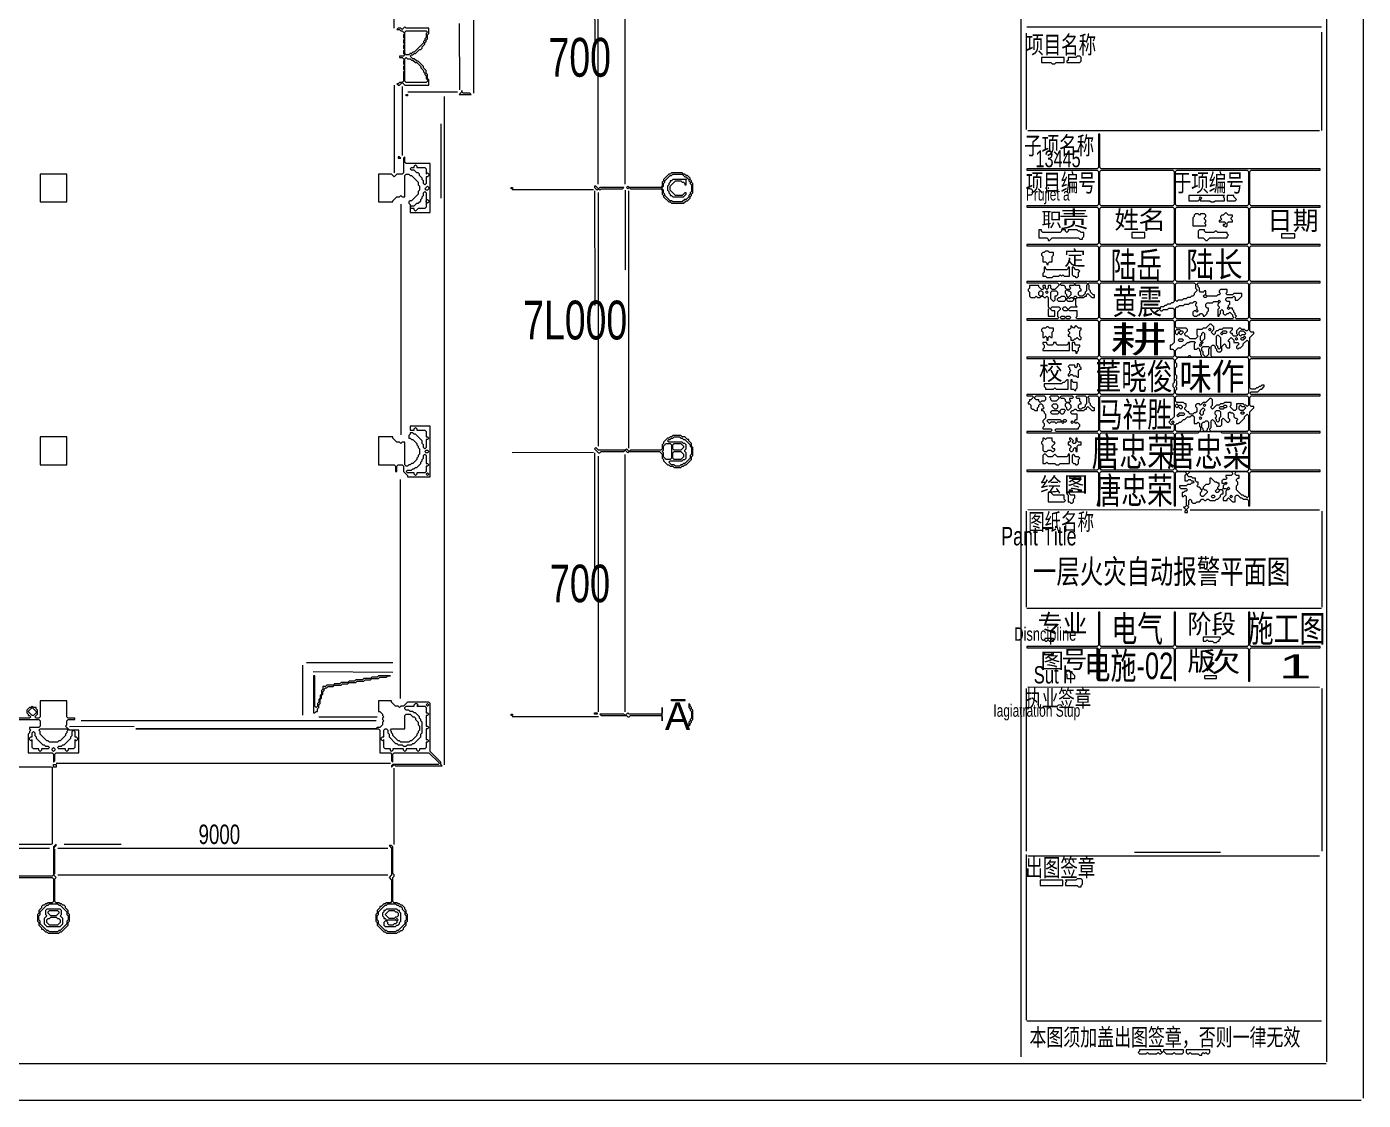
# Model space of a CAD drawing. Extents: x 67 to 3049, y 50 to 1736.
# Drawn here: x 2041 to 3049, y 50 to 859 of the extents above; entities that cross this region are included whole.
import ezdxf

# ---------------------------------------------------------------- set-up
doc = ezdxf.new("R2010")
doc.units = 0
for name, color, linetype, lineweight in [('OCR_TEXT', 6, 'Continuous', 0), ('TEXT_FALLBACK_OUTLINE', 2, 'Continuous', 0), ('TRACE_CURVE', 6, 'Continuous', 0), ('TRACE_STRAIGHT', 5, 'Continuous', 0), ('TRACE_TEXT_SYMBOL', 6, 'Continuous', 0)]:
    doc.layers.add(name, color=color, linetype=linetype, lineweight=lineweight)
doc.styles.add('wqy-unicode', font='wqy-unicode.lff')

msp = doc.modelspace()

# ---------------------------------------------------------------- linework, layer by layer
at = {"layer": 'TEXT_FALLBACK_OUTLINE', "color": 2}
msp.add_lwpolyline([(2828, 634), (2828, 632), (2827, 631), (2826, 631), (2826, 630), (2827, 629), (2827, 628), (2826, 627), (2826, 626), (2827, 626), (2828, 625), (2828, 623), (2830, 623), (2831, 624), (2832, 624), (2833, 625), (2835, 623), (2836, 624), (2836, 625), (2835, 626), (2835, 630), (2836, 631), (2836, 632), (2834, 632), (2832, 634), (2830, 632)], close=True, dxfattribs=at)
at = {"layer": 'TRACE_CURVE', "color": 6}
for points in [[(2849, 778), (2849, 753), (2848, 752), (2795, 752), (2795, 751), (2848, 751), (2849, 750), (2849, 725), (2848, 724), (2795, 724), (2795, 723), (2848, 723), (2849, 722), (2849, 696), (2848, 695), (2795, 695), (2795, 694), (2848, 694), (2849, 693), (2849, 668), (2848, 667), (2795, 667), (2795, 666), (2818, 666), (2819, 665), (2819, 664), (2816, 661), (2814, 661), (2813, 662), (2813, 664), (2811, 664), (2811, 662), (2810, 661), (2809, 662), (2809, 664), (2807, 664), (2807, 663), (2808, 662), (2807, 661), (2806, 661), (2804, 663), (2804, 664), (2797, 664), (2797, 662), (2796, 661), (2796, 660), (2797, 659), (2797, 656), (2798, 655), (2801, 655), (2802, 656), (2803, 655), (2805, 655), (2806, 656), (2807, 656), (2808, 655), (2809, 655), (2810, 656), (2811, 655), (2811, 648), (2812, 647), (2811, 646), (2811, 641), (2816, 641)], [(2963, 574), (2963, 580), (2964, 581), (3016, 581), (3016, 582), (2964, 582), (2963, 583), (2964, 584), (2969, 584), (2971, 586), (2972, 586), (2974, 588), (2974, 589), (2972, 589), (2971, 588), (2970, 588), (2969, 587), (2968, 587), (2967, 586), (2964, 586), (2963, 587), (2963, 608), (2964, 609), (3016, 609), (3016, 610), (2964, 610), (2963, 611), (2963, 625), (2966, 628), (2966, 629), (2964, 629), (2963, 630), (2963, 637), (2964, 638), (3016, 638), (3016, 639), (2964, 639), (2963, 640), (2963, 665), (2964, 666), (3016, 666), (3016, 667), (2964, 667), (2963, 668), (2963, 693), (2964, 694), (3016, 694), (3016, 695), (2964, 695), (2963, 696), (2963, 722), (2964, 723), (3016, 723), (3016, 724), (2964, 724), (2963, 725), (2963, 750), (2964, 751), (3016, 751), (3016, 752), (2851, 752), (2850, 753), (2850, 778), (2849, 778)], [(2816, 641), (2816, 645), (2814, 645), (2813, 646), (2813, 647), (2814, 648), (2819, 648), (2820, 647), (2820, 646), (2818, 644), (2818, 641), (2819, 640), (2818, 639), (2795, 639), (2795, 638), (2848, 638), (2849, 637), (2849, 611), (2848, 610), (2795, 610), (2795, 609), (2848, 609), (2849, 608), (2849, 583), (2848, 582), (2795, 582), (2795, 581), (2799, 581), (2800, 580), (2798, 578), (2797, 578), (2797, 577), (2796, 576), (2796, 575), (2797, 575), (2798, 574), (2798, 572), (2799, 571), (2800, 571), (2801, 570), (2803, 570), (2803, 572), (2804, 573), (2804, 574), (2805, 575), (2806, 575), (2807, 574), (2807, 573), (2808, 572), (2807, 571), (2806, 571), (2806, 570), (2807, 570), (2808, 569), (2808, 568), (2809, 567), (2809, 564), (2807, 562), (2807, 561), (2808, 560), (2808, 558), (2807, 557), (2807, 556), (2813, 556)], [(2920, 651), (2921, 652), (2922, 652), (2923, 651), (2922, 650), (2922, 649), (2923, 648), (2923, 646), (2922, 645), (2921, 645), (2920, 644), (2920, 642), (2921, 641), (2923, 641), (2924, 642), (2925, 642), (2926, 643), (2927, 643), (2928, 642), (2928, 641), (2929, 641), (2931, 643), (2931, 644), (2932, 645), (2932, 647), (2931, 647), (2930, 648), (2930, 650), (2931, 651), (2935, 651), (2936, 652), (2939, 652), (2940, 651), (2939, 650), (2939, 649), (2940, 648), (2940, 647), (2939, 646), (2939, 641), (2940, 641), (2940, 642), (2941, 643), (2941, 645), (2942, 646), (2943, 645), (2943, 643), (2944, 642), (2945, 642), (2946, 643), (2947, 643), (2948, 644), (2950, 642), (2950, 641), (2951, 640), (2950, 639), (2908, 639), (2907, 640), (2907, 647), (2908, 648), (2909, 648), (2910, 649), (2913, 649), (2914, 650), (2917, 650)], [(2917, 650), (2918, 651), (2920, 651)], [(2917, 499), (2917, 502), (2918, 503), (2919, 502), (2919, 501), (2920, 500), (2922, 500), (2923, 501), (2925, 501), (2927, 503), (2928, 503), (2929, 502), (2930, 502), (2931, 503), (2932, 503), (2933, 502), (2937, 502), (2938, 503), (2939, 503), (2941, 505), (2941, 506), (2942, 507), (2943, 507), (2943, 509), (2942, 510), (2943, 511), (2945, 511), (2946, 510), (2945, 509), (2945, 506), (2943, 504), (2943, 502), (2946, 502), (2946, 503), (2947, 504), (2950, 501), (2952, 501), (2952, 505), (2953, 506), (2954, 506), (2956, 504), (2957, 504), (2958, 503), (2961, 503), (2962, 502), (2962, 498), (2963, 498), (2963, 523), (2964, 524), (3016, 524), (3016, 525), (2964, 525), (2963, 526), (2963, 552), (2964, 553), (3016, 553), (3016, 554), (2964, 554), (2963, 555), (2963, 569), (2966, 572), (2966, 573), (2964, 573), (2963, 574)], [(2813, 556), (2814, 555), (2813, 554), (2795, 554), (2795, 553), (2848, 553), (2849, 552), (2849, 526), (2848, 525), (2795, 525), (2795, 524), (2848, 524), (2849, 523), (2849, 498), (2850, 498), (2850, 523), (2851, 524), (2905, 524), (2906, 523), (2906, 498), (2907, 498), (2907, 523), (2908, 524), (2914, 524), (2915, 523), (2915, 522), (2914, 521), (2914, 517), (2916, 517), (2917, 518), (2918, 518), (2919, 517), (2920, 517), (2921, 516), (2920, 515), (2919, 515), (2918, 514), (2916, 514), (2915, 513), (2910, 513), (2910, 512), (2911, 511), (2915, 511), (2916, 510), (2915, 509), (2914, 509), (2913, 508), (2912, 508), (2912, 505), (2913, 505), (2914, 506), (2915, 505), (2915, 498), (2914, 497), (2913, 497), (2915, 495), (2914, 494), (2914, 493), (2916, 493), (2916, 494), (2915, 495), (2917, 497), (2916, 498), (2917, 499)], [(2043, 346), (2041, 344), (2041, 342), (2042, 341), (2042, 340), (2043, 340), (2044, 339), (2043, 338), (1874, 338)], [(2027, 337), (2050, 337), (2051, 336), (2051, 332), (2050, 331), (2043, 331), (2043, 330), (2044, 329), (2043, 328), (2043, 327), (2042, 326), (2042, 312), (2060, 312), (2061, 311), (2061, 305), (2062, 306), (2062, 311), (2063, 312), (2080, 312), (2080, 329), (2073, 329), (2070, 332), (2071, 333), (2071, 336), (2072, 337), (2077, 337), (2077, 338), (2072, 338), (2071, 339), (2071, 351), (2051, 351), (2051, 339), (2050, 338), (2048, 338), (2047, 339), (2049, 341), (2049, 344), (2048, 345), (2048, 346), (2046, 346), (2045, 347), (2044, 346), (2043, 346)]]:
    msp.add_lwpolyline(points, dxfattribs=at)
for points in [[(2850, 750), (2851, 751), (2905, 751), (2906, 750), (2906, 725), (2905, 724), (2851, 724), (2850, 725)], [(2907, 750), (2908, 751), (2961, 751), (2962, 750), (2962, 725), (2961, 724), (2908, 724), (2907, 725)], [(2850, 722), (2851, 723), (2905, 723), (2906, 722), (2906, 696), (2905, 695), (2851, 695), (2850, 696)], [(2907, 722), (2908, 723), (2961, 723), (2962, 722), (2962, 696), (2961, 695), (2908, 695), (2907, 696)], [(2850, 693), (2851, 694), (2905, 694), (2906, 693), (2906, 668), (2905, 667), (2851, 667), (2850, 668)], [(2907, 693), (2908, 694), (2961, 694), (2962, 693), (2962, 668), (2961, 667), (2908, 667), (2907, 668)], [(2820, 665), (2821, 666), (2830, 666), (2831, 665), (2830, 664), (2827, 664), (2827, 663), (2828, 662), (2827, 661), (2825, 661), (2824, 662), (2824, 663), (2823, 664), (2821, 664)], [(2841, 665), (2842, 666), (2848, 666), (2849, 665), (2849, 640), (2848, 639), (2833, 639), (2832, 640), (2833, 641), (2833, 645), (2827, 645), (2826, 646), (2828, 648), (2833, 648), (2832, 649), (2832, 654), (2833, 655), (2838, 655), (2839, 656), (2840, 656), (2840, 657), (2841, 658), (2844, 655), (2846, 655), (2846, 657), (2845, 657), (2843, 659), (2843, 660), (2842, 661), (2842, 664)], [(2831, 665), (2832, 666), (2840, 666), (2841, 665), (2840, 664), (2840, 660), (2839, 659), (2839, 658), (2837, 656), (2835, 656), (2834, 657), (2834, 659), (2835, 660), (2836, 660), (2836, 661), (2835, 662), (2835, 664), (2832, 664)], [(2850, 665), (2851, 666), (2905, 666), (2906, 665), (2906, 652), (2905, 651), (2904, 651), (2903, 650), (2901, 650), (2900, 649), (2899, 649), (2898, 648), (2896, 648), (2895, 647), (2895, 646), (2896, 645), (2897, 645), (2898, 646), (2901, 646), (2902, 647), (2905, 647), (2906, 646), (2906, 640), (2905, 639), (2851, 639), (2850, 640)], [(2907, 665), (2908, 666), (2921, 666), (2922, 665), (2922, 662), (2923, 661), (2923, 660), (2921, 658), (2921, 657), (2920, 656), (2919, 656), (2918, 655), (2916, 655), (2915, 654), (2913, 654), (2912, 653), (2909, 653), (2908, 652), (2907, 653)], [(2923, 665), (2924, 666), (2961, 666), (2962, 665), (2962, 640), (2961, 639), (2953, 639), (2952, 640), (2953, 641), (2952, 642), (2952, 643), (2951, 644), (2951, 645), (2950, 646), (2950, 647), (2948, 647), (2947, 648), (2947, 649), (2948, 650), (2948, 652), (2946, 652), (2945, 653), (2945, 654), (2946, 655), (2950, 655), (2951, 656), (2952, 655), (2952, 653), (2954, 653), (2957, 656), (2957, 658), (2951, 658), (2950, 657), (2946, 657), (2945, 658), (2946, 659), (2946, 661), (2941, 661), (2940, 660), (2940, 659), (2941, 658), (2940, 657), (2939, 657), (2938, 656), (2931, 656), (2930, 657), (2930, 660), (2929, 660), (2928, 659), (2926, 659), (2925, 660), (2925, 662), (2924, 663), (2924, 664)], [(2804, 659), (2805, 660), (2806, 660), (2807, 659), (2807, 657), (2806, 656), (2805, 656), (2804, 657)], [(2809, 659), (2810, 660), (2811, 659), (2810, 658)], [(2813, 659), (2814, 660), (2817, 660), (2818, 659), (2818, 657), (2817, 656), (2816, 656), (2816, 653), (2815, 652), (2813, 654)], [(2820, 655), (2821, 656), (2823, 656), (2824, 655), (2824, 653), (2823, 652), (2819, 652), (2818, 653), (2818, 654), (2819, 655)], [(2824, 660), (2825, 661), (2826, 660), (2827, 660), (2828, 659), (2828, 657), (2826, 655), (2825, 656), (2825, 657), (2824, 658)], [(2830, 655), (2831, 656), (2832, 656), (2833, 655), (2832, 654), (2831, 654)], [(2928, 656), (2929, 657), (2930, 657), (2931, 656), (2930, 655), (2929, 655)], [(2822, 647), (2823, 648), (2824, 648), (2826, 646), (2825, 645), (2823, 645), (2822, 646)], [(2825, 654), (2826, 655), (2827, 654), (2828, 655), (2829, 655), (2830, 654), (2830, 653), (2829, 652), (2826, 652), (2825, 653)], [(2922, 645), (2923, 646), (2924, 645), (2923, 644)], [(2939, 652), (2940, 653), (2941, 652), (2940, 651)], [(2946, 647), (2947, 648), (2948, 647), (2947, 646)], [(2820, 640), (2821, 641), (2823, 641), (2824, 640), (2823, 639), (2821, 639)], [(2824, 640), (2825, 641), (2827, 641), (2828, 640), (2827, 639), (2825, 639)], [(2850, 637), (2851, 638), (2905, 638), (2906, 637), (2906, 621), (2904, 619), (2903, 619), (2903, 616), (2905, 616), (2906, 615), (2906, 611), (2905, 610), (2851, 610), (2850, 611)], [(2907, 637), (2908, 638), (2961, 638), (2962, 637), (2962, 631), (2961, 630), (2960, 630), (2959, 631), (2957, 631), (2956, 632), (2955, 632), (2953, 630), (2953, 628), (2954, 627), (2953, 626), (2951, 626), (2950, 627), (2950, 628), (2949, 628), (2948, 629), (2950, 631), (2950, 632), (2943, 632), (2942, 631), (2940, 631), (2939, 630), (2938, 630), (2937, 629), (2937, 628), (2936, 627), (2934, 629), (2936, 631), (2936, 633), (2934, 635), (2933, 635), (2930, 632), (2928, 632), (2927, 631), (2923, 631), (2923, 627), (2924, 626), (2922, 624), (2918, 624), (2916, 626), (2915, 626), (2914, 627), (2914, 628), (2916, 630), (2916, 631), (2915, 632), (2908, 632), (2907, 633)], [(2907, 630), (2908, 631), (2910, 631), (2911, 630), (2910, 629), (2909, 629), (2909, 628), (2908, 627), (2907, 628)], [(2910, 629), (2911, 630), (2912, 630), (2913, 629), (2911, 627), (2910, 628)], [(2927, 628), (2928, 629), (2929, 628), (2929, 624), (2927, 622), (2926, 623), (2926, 626), (2927, 627)], [(2932, 631), (2933, 632), (2934, 631), (2933, 630)], [(2949, 625), (2951, 623), (2951, 621), (2954, 621), (2955, 620), (2953, 618), (2953, 617), (2954, 616), (2955, 617), (2956, 617), (2958, 619), (2958, 620), (2961, 623), (2962, 622), (2962, 611), (2961, 610), (2935, 610), (2934, 611), (2934, 618), (2935, 619), (2936, 619), (2937, 618), (2937, 617), (2938, 616), (2938, 615), (2939, 614), (2941, 614), (2942, 615), (2942, 618), (2944, 620), (2945, 619), (2945, 618), (2946, 617), (2948, 617), (2948, 621), (2947, 622), (2947, 623)], [(2938, 626), (2939, 627), (2941, 625), (2941, 617), (2940, 616), (2939, 617), (2939, 618), (2938, 619)], [(2941, 628), (2942, 629), (2943, 628), (2942, 627)], [(2942, 629), (2943, 630), (2945, 630), (2946, 629), (2945, 628), (2943, 628)], [(2952, 624), (2953, 625), (2954, 624), (2953, 623)], [(2955, 629), (2956, 630), (2958, 630), (2960, 628), (2959, 627), (2957, 627), (2956, 626), (2955, 627)], [(2956, 624), (2957, 625), (2958, 625), (2959, 624), (2958, 623), (2957, 623)], [(2958, 625), (2959, 626), (2960, 625), (2959, 624)], [(2917, 621), (2918, 622), (2921, 622), (2922, 621), (2921, 620), (2921, 616), (2923, 616), (2924, 617), (2925, 616), (2925, 615), (2926, 614), (2926, 612), (2927, 611), (2926, 610), (2919, 610), (2918, 611), (2917, 611), (2916, 610), (2908, 610), (2907, 611), (2907, 615), (2909, 617), (2911, 617), (2913, 619), (2914, 619), (2916, 621)], [(2909, 623), (2910, 624), (2912, 624), (2913, 623), (2912, 622), (2910, 622)], [(2925, 619), (2926, 620), (2927, 619), (2926, 618)], [(2926, 621), (2927, 622), (2928, 621), (2927, 620)], [(2927, 617), (2928, 618), (2932, 618), (2933, 617), (2932, 616), (2932, 612), (2930, 610), (2928, 612), (2928, 614), (2927, 615)], [(2850, 608), (2851, 609), (2905, 609), (2906, 608), (2906, 591), (2905, 590), (2905, 588), (2906, 587), (2906, 583), (2905, 582), (2851, 582), (2850, 583)], [(2909, 610), (2961, 610), (2962, 609), (2962, 583), (2961, 582), (2908, 582), (2907, 583), (2907, 585), (2908, 586), (2908, 587), (2907, 588), (2908, 589), (2908, 592), (2907, 593), (2908, 594), (2908, 596), (2907, 597), (2907, 602), (2908, 603), (2908, 605), (2907, 606), (2907, 608)], [(2801, 580), (2802, 581), (2808, 581), (2809, 580), (2809, 578), (2808, 577), (2806, 577), (2805, 576), (2804, 577), (2804, 578), (2802, 578), (2801, 579)], [(2812, 580), (2813, 581), (2818, 581), (2819, 580), (2819, 579), (2817, 577), (2814, 577), (2813, 578), (2813, 579)], [(2814, 574), (2815, 575), (2817, 575), (2818, 574), (2818, 572), (2817, 571), (2816, 571), (2814, 573)], [(2841, 580), (2842, 581), (2848, 581), (2849, 580), (2849, 555), (2848, 554), (2817, 554), (2816, 555), (2817, 556), (2834, 556), (2834, 557), (2835, 558), (2835, 559), (2833, 561), (2832, 560), (2831, 561), (2831, 562), (2832, 563), (2833, 563), (2833, 567), (2829, 567), (2828, 568), (2828, 569), (2829, 570), (2830, 570), (2831, 571), (2832, 571), (2833, 570), (2838, 570), (2839, 571), (2840, 571), (2840, 572), (2841, 573), (2844, 570), (2846, 570), (2846, 572), (2845, 572), (2843, 574), (2843, 575), (2842, 576), (2842, 579)], [(2820, 580), (2821, 581), (2829, 581), (2830, 580), (2829, 579), (2827, 579), (2827, 578), (2828, 577), (2827, 576), (2825, 576), (2824, 577), (2824, 578), (2823, 579), (2821, 579)], [(2824, 575), (2825, 576), (2826, 576), (2828, 574), (2828, 572), (2826, 570), (2825, 571), (2825, 572), (2824, 573)], [(2832, 580), (2833, 581), (2839, 581), (2840, 580), (2840, 575), (2839, 574), (2839, 573), (2838, 572), (2837, 572), (2836, 571), (2835, 571), (2834, 572), (2834, 574), (2835, 575), (2836, 575), (2836, 576), (2835, 577), (2835, 579), (2833, 579)], [(2850, 580), (2851, 581), (2905, 581), (2906, 580), (2906, 565), (2904, 563), (2903, 563), (2903, 562), (2902, 561), (2904, 559), (2905, 560), (2906, 559), (2906, 555), (2905, 554), (2851, 554), (2850, 555)], [(2907, 580), (2908, 581), (2961, 581), (2962, 580), (2962, 574), (2961, 573), (2960, 574), (2959, 574), (2958, 575), (2953, 575), (2953, 571), (2952, 570), (2951, 570), (2948, 573), (2949, 574), (2949, 576), (2944, 576), (2943, 575), (2941, 575), (2940, 574), (2938, 574), (2935, 571), (2934, 572), (2934, 573), (2935, 574), (2935, 578), (2934, 579), (2933, 579), (2930, 576), (2928, 576), (2926, 574), (2925, 575), (2923, 575), (2922, 574), (2922, 573), (2923, 572), (2923, 569), (2922, 568), (2921, 568), (2920, 567), (2918, 567), (2917, 568), (2917, 569), (2916, 569), (2914, 571), (2914, 572), (2915, 573), (2915, 575), (2914, 575), (2913, 576), (2908, 576), (2907, 577)], [(2907, 574), (2908, 575), (2909, 574), (2909, 573), (2908, 572), (2907, 573)], [(2928, 574), (2929, 575), (2930, 574), (2929, 573)], [(2813, 569), (2814, 570), (2818, 570), (2819, 569), (2819, 568), (2818, 567), (2814, 567), (2813, 568)], [(2820, 570), (2821, 571), (2823, 571), (2824, 570), (2823, 569), (2823, 568), (2822, 567), (2821, 567), (2820, 568)], [(2918, 565), (2919, 566), (2920, 566), (2921, 565), (2921, 560), (2923, 560), (2924, 561), (2925, 560), (2925, 558), (2926, 557), (2926, 555), (2925, 554), (2908, 554), (2907, 555), (2907, 559), (2908, 560), (2909, 560), (2910, 561), (2911, 561), (2913, 563), (2914, 563), (2916, 565)], [(2908, 566), (2909, 567), (2910, 566), (2909, 565)], [(2909, 573), (2910, 574), (2911, 574), (2912, 573), (2912, 572), (2911, 571)], [(2909, 567), (2910, 568), (2913, 568), (2914, 567), (2913, 566), (2910, 566)], [(2928, 572), (2929, 571), (2929, 570), (2928, 569), (2928, 567), (2927, 566), (2925, 568), (2926, 569), (2926, 570)], [(2925, 564), (2926, 565), (2927, 564), (2926, 563)], [(2947, 568), (2948, 569), (2949, 568), (2950, 568), (2951, 567), (2951, 565), (2952, 564), (2953, 564), (2954, 563), (2953, 562), (2953, 560), (2955, 560), (2959, 564), (2959, 565), (2961, 567), (2962, 566), (2962, 555), (2961, 554), (2934, 554), (2933, 555), (2933, 556), (2934, 557), (2934, 562), (2935, 563), (2937, 561), (2937, 560), (2938, 559), (2938, 558), (2941, 558), (2942, 559), (2942, 563), (2943, 564), (2946, 561), (2947, 561), (2948, 562), (2948, 563), (2947, 564)], [(2937, 569), (2938, 570), (2940, 570), (2941, 569), (2941, 565), (2940, 564), (2940, 562), (2939, 561), (2938, 562), (2938, 563), (2937, 564), (2938, 565), (2938, 566), (2937, 567)], [(2940, 572), (2941, 573), (2943, 573), (2944, 572), (2943, 571), (2941, 571)], [(2943, 573), (2944, 574), (2945, 574), (2946, 573), (2945, 572), (2944, 572)], [(2955, 573), (2956, 574), (2957, 573), (2959, 573), (2960, 572), (2958, 570), (2956, 570), (2955, 571)], [(2956, 568), (2957, 569), (2958, 569), (2959, 568), (2958, 567), (2957, 567)], [(2810, 562), (2811, 563), (2820, 563), (2821, 562), (2820, 561), (2818, 561), (2817, 560), (2816, 561), (2813, 561), (2812, 560)], [(2821, 561), (2822, 562), (2823, 561), (2822, 560)], [(2822, 562), (2823, 563), (2824, 563), (2825, 562), (2824, 561), (2823, 561)], [(2828, 561), (2829, 562), (2830, 561), (2829, 560)], [(2904, 561), (2905, 562), (2906, 561), (2905, 560)], [(2929, 561), (2930, 562), (2931, 562), (2932, 561), (2932, 557), (2931, 556), (2931, 555), (2930, 554), (2929, 554), (2928, 555), (2928, 556), (2927, 557), (2927, 560), (2928, 561)], [(2850, 552), (2851, 553), (2905, 553), (2906, 552), (2906, 526), (2905, 525), (2851, 525), (2850, 526)], [(2924, 553), (2925, 554), (2941, 554), (2942, 553), (2961, 553), (2962, 552), (2962, 525), (2961, 524), (2909, 524), (2907, 526), (2907, 552), (2908, 553)], [(2918, 524), (2949, 524), (2950, 523), (2950, 522), (2949, 521), (2945, 521), (2945, 520), (2946, 519), (2945, 518), (2943, 518), (2942, 517), (2942, 515), (2943, 515), (2944, 514), (2943, 513), (2943, 511), (2942, 510), (2940, 510), (2939, 511), (2939, 512), (2940, 513), (2940, 515), (2939, 515), (2938, 516), (2937, 516), (2934, 519), (2933, 519), (2933, 515), (2932, 514), (2930, 514), (2928, 512), (2928, 511), (2927, 510), (2925, 512), (2924, 512), (2923, 513), (2924, 514), (2924, 516), (2923, 516), (2922, 517), (2922, 519), (2920, 519), (2919, 520), (2917, 520), (2916, 521), (2916, 522)], [(2944, 515), (2945, 516), (2946, 515), (2945, 514)], [(2952, 523), (2953, 524), (2961, 524), (2962, 523), (2962, 505), (2961, 504), (2960, 505), (2959, 505), (2958, 506), (2957, 506), (2953, 510), (2953, 513), (2954, 514), (2954, 516), (2953, 517), (2953, 518), (2954, 519), (2955, 519), (2955, 521), (2953, 521), (2952, 522)], [(2927, 510), (2928, 511), (2929, 510), (2930, 510), (2931, 509), (2931, 508), (2928, 505), (2927, 505), (2926, 506), (2926, 508), (2927, 509)], [(2934, 505), (2935, 506), (2936, 506), (2937, 505), (2936, 504), (2935, 504)], [(2939, 511), (2940, 510), (2940, 509), (2939, 508), (2938, 508), (2937, 509)], [(2946, 511), (2947, 512), (2948, 511), (2947, 510)], [(2948, 505), (2949, 506), (2950, 505), (2949, 504)], [(2045, 346), (2048, 343), (2048, 342), (2046, 340), (2045, 340), (2042, 343)], [(2045, 327), (2046, 328), (2047, 327), (2047, 325), (2048, 324), (2048, 323), (2053, 318), (2054, 318), (2055, 317), (2057, 317), (2058, 316), (2057, 315), (2052, 315), (2052, 314), (2051, 313), (2050, 314), (2050, 315), (2046, 315), (2045, 316), (2045, 322), (2044, 321), (2043, 322), (2043, 323), (2044, 324), (2045, 324)], [(2050, 329), (2051, 330), (2071, 330), (2072, 329), (2071, 328), (2071, 327), (2070, 326), (2070, 325), (2066, 321), (2065, 321), (2064, 320), (2058, 320), (2057, 321), (2056, 321), (2051, 326), (2051, 328)], [(2075, 328), (2076, 329), (2077, 328), (2077, 324), (2078, 324), (2079, 323), (2079, 322), (2078, 321), (2077, 322), (2077, 316), (2076, 315), (2072, 315), (2072, 314), (2071, 313), (2070, 314), (2070, 315), (2065, 315), (2064, 316), (2065, 317), (2067, 317), (2068, 318), (2069, 318), (2074, 323), (2074, 324), (2075, 325)], [(2060, 315), (2061, 316), (2062, 315), (2062, 314), (2061, 313), (2060, 314)]]:
    msp.add_lwpolyline(points, close=True, dxfattribs=at)
at = {"layer": 'TRACE_STRAIGHT', "color": 5}
for p, q in [((3048.6, 1734.1), (3048.6, 51.6)), ((2790.4, 1704.1), (2790.4, 82.9)), ((3021, 1708), (3021, 79)), ((2469, 932.9), (2469.1, 847.9)), ((2471.7, 740.4), (2471.7, 932.9)), ((2492, 740.4), (2492.1, 932.9)), ((2317.9, 857.9), (2317.9, 922.9)), ((2367, 861.6), (2367.1, 811.6)), ((2377.7, 864.1), (2377.7, 809.1)), ((2795, 859), (3017, 859)), ((2794.4, 854.1), (2794.4, 781.6)), ((3017, 855), (3017, 781)), ((2318, 815), (2318, 749)), ((2324, 814), (2324, 762)), ((2328.1, 809.9), (2365.6, 809.9)), ((2355.9, 302.9), (2355.9, 806.6)), ((2353, 786), (2353, 730)), ((2795.6, 780.8), (3015.6, 780.9)), ((2406.9, 736.3), (2468.1, 736.3)), ((2492, 736), (2492, 676)), ((2469, 735.4), (2469.1, 649.1)), ((2471.7, 734.1), (2471.7, 542.9)), ((2494.7, 735.4), (2494.7, 541.6)), ((2323.2, 551.6), (2323.2, 725.4)), ((2406.9, 538.3), (2468.1, 538.4)), ((2469, 537.9), (2469, 451.6)), ((2471.7, 535.4), (2471.7, 342.9)), ((2492, 342.9), (2492, 536.6)), ((2322.4, 517.9), (2322.5, 352.9)), ((2794.4, 494.1), (2794.4, 421.6)), ((2795.6, 495.2), (2911.9, 495.1)), ((2918.1, 495.1), (3015.6, 495.1)), ((3017.3, 494.1), (3017.3, 421.6)), ((2795, 421), (3017, 421)), ((2249.1, 340.4), (2249.1, 377.9)), ((2251.9, 379.9), (2316.9, 379.9)), ((2256.9, 373.3), (2316.9, 372.8)), ((2794.4, 360.4), (2794.4, 237.9)), ((2795.6, 361.6), (3015.6, 361.5)), ((3017.3, 360.4), (3017.3, 237.9)), ((2081.9, 336.3), (2304.4, 336.4)), ((2125.6, 336.2), (2251.9, 336.2)), ((2261, 339), (2305, 339)), ((2406.9, 339.3), (2471.9, 339.2)), ((2073.1, 331.8), (2121.9, 332)), ((2063, 304), (2315, 304)), ((1864.4, 301.3), (2059.4, 301.3)), ((2060, 301), (2060, 243)), ((2317.6, 300.4), (2317.7, 242.9)), ((1964.4, 243.1), (2059.4, 243.2)), ((2069, 243), (2112, 243)), ((1864.4, 240.1), (2058.1, 240.1)), ((2064.4, 240.1), (2313.1, 240.1)), ((2794.4, 235.4), (2794.4, 110.4)), ((2795.6, 234.4), (3015.6, 234.3)), ((2876, 237), (2941, 237)), ((2064.4, 219.9), (2313.1, 219.9)), ((2091, 220), (2135, 220)), ((2795, 110), (3017, 110)), ((93.1, 77.7), (3020.6, 77.7)), ((68.1, 50.1), (3046.9, 50.1))]:
    msp.add_line(p, q, dxfattribs=at)
at = {"layer": 'TRACE_TEXT_SYMBOL', "color": 6}
for points in [[(2326, 859), (2324, 857), (2323, 858), (2321, 858), (2320, 857), (2322, 857), (2323, 856), (2324, 856), (2326, 854), (2325, 853), (2325, 851), (2326, 850), (2325, 849), (2325, 847), (2326, 846), (2325, 845), (2325, 843), (2326, 842), (2325, 841), (2325, 839), (2326, 838), (2325, 837), (2322, 837), (2322, 836), (2324, 836), (2326, 834), (2325, 833), (2325, 831), (2326, 830), (2325, 829), (2325, 827), (2326, 826), (2325, 825), (2325, 818), (2324, 817), (2322, 817), (2321, 816), (2320, 816), (2321, 815), (2322, 815), (2324, 817), (2326, 815), (2344, 815), (2344, 819), (2343, 820), (2343, 823), (2342, 824), (2342, 826), (2340, 828), (2340, 829), (2336, 833), (2335, 833), (2333, 835), (2332, 835), (2330, 837), (2331, 838), (2332, 838), (2333, 839), (2334, 839), (2337, 842), (2338, 842), (2339, 843), (2339, 844), (2341, 846)], [(2341, 846), (2341, 847), (2342, 848), (2342, 849), (2343, 850), (2343, 853), (2344, 854), (2344, 858), (2327, 858), (2326, 859)], [(2527, 747), (2528, 748), (2535, 748), (2537, 746), (2538, 746), (2539, 745), (2538, 744), (2528, 744), (2527, 743), (2526, 743), (2526, 742), (2525, 741), (2525, 740), (2524, 739), (2524, 736), (2525, 735), (2525, 734), (2526, 733), (2526, 732), (2527, 732), (2528, 731), (2536, 731), (2538, 733), (2538, 734), (2537, 734), (2535, 732), (2530, 732), (2526, 736), (2526, 739), (2530, 743), (2534, 743), (2535, 742), (2536, 742), (2537, 741), (2537, 740), (2538, 740), (2538, 744), (2539, 745), (2540, 744), (2540, 743), (2541, 742), (2541, 741), (2542, 740), (2542, 735), (2541, 734), (2541, 733), (2540, 732), (2540, 731), (2538, 729), (2537, 729), (2535, 727), (2528, 727), (2527, 728), (2526, 728), (2522, 732), (2522, 733), (2521, 734), (2521, 736), (2520, 737), (2520, 738), (2521, 739), (2521, 741), (2522, 742), (2522, 743)], [(2522, 743), (2526, 747), (2527, 747)], [(2330, 558), (2330, 555), (2333, 555), (2333, 556), (2334, 557), (2335, 556), (2335, 555), (2341, 555), (2342, 554), (2342, 550), (2343, 550), (2344, 549), (2343, 548), (2342, 548), (2342, 542), (2341, 541), (2340, 542), (2340, 544), (2339, 545), (2339, 547), (2334, 552), (2333, 552), (2332, 553), (2330, 553), (2330, 552), (2329, 551), (2329, 549), (2330, 549), (2331, 548), (2332, 548), (2335, 545), (2335, 544), (2336, 543), (2336, 542), (2337, 541), (2337, 537), (2336, 536), (2336, 535), (2335, 534), (2335, 533), (2332, 530), (2331, 530), (2330, 529), (2329, 529), (2328, 528), (2327, 528), (2326, 529), (2326, 546), (2324, 546), (2323, 545), (2322, 546), (2320, 546), (2317, 549), (2317, 550), (2306, 550), (2306, 529), (2318, 529), (2319, 528), (2319, 524), (2320, 524), (2320, 528), (2321, 529), (2324, 529), (2325, 528)], [(2325, 528), (2325, 524), (2328, 521), (2328, 520), (2345, 520), (2345, 558), (2330, 558)], [(2257, 370), (2257, 342), (2258, 342), (2259, 343), (2260, 343), (2260, 345), (2261, 346), (2261, 348), (2262, 349), (2262, 352), (2263, 353), (2263, 355), (2264, 356), (2264, 358), (2265, 359), (2265, 360), (2266, 361), (2267, 361), (2268, 362), (2272, 362), (2273, 363), (2278, 363), (2279, 364), (2283, 364), (2284, 365), (2289, 365), (2290, 366), (2295, 366), (2296, 367), (2300, 367), (2301, 368), (2306, 368), (2307, 369), (2312, 369), (2313, 370), (2315, 370), (2306, 370), (2305, 369), (2301, 369), (2300, 368), (2295, 368), (2294, 367), (2289, 367), (2288, 366), (2284, 366), (2283, 365), (2278, 365), (2277, 364), (2273, 364), (2272, 363), (2267, 363), (2266, 362), (2264, 362), (2264, 360), (2263, 359), (2263, 356), (2262, 355), (2262, 353), (2261, 352), (2261, 350), (2260, 349), (2260, 347), (2259, 346), (2258, 347)], [(2258, 347), (2258, 370), (2257, 370)], [(2333, 348), (2334, 349), (2335, 349), (2336, 348), (2335, 347), (2341, 347), (2342, 346), (2342, 342), (2343, 342), (2344, 341), (2343, 340), (2342, 340), (2342, 332), (2343, 332), (2344, 331), (2343, 330), (2342, 330), (2342, 322), (2343, 322), (2344, 321), (2343, 320), (2342, 320), (2342, 316), (2341, 315), (2337, 315), (2337, 314), (2336, 313), (2335, 314), (2335, 315), (2327, 315), (2327, 314), (2326, 313), (2325, 314), (2325, 315), (2317, 315), (2317, 314), (2316, 313), (2315, 314), (2315, 315), (2311, 315), (2310, 316), (2310, 322), (2309, 321), (2308, 322), (2308, 323), (2309, 324), (2310, 324), (2310, 329), (2311, 330), (2312, 330), (2313, 329), (2313, 327), (2314, 326), (2314, 324), (2319, 319), (2320, 319), (2321, 318), (2324, 318), (2325, 317), (2327, 317), (2328, 318), (2331, 318), (2332, 319), (2333, 319)], [(2333, 319), (2338, 324), (2338, 326), (2339, 327), (2339, 335), (2338, 336), (2338, 337), (2337, 338), (2337, 339), (2334, 342), (2333, 342), (2332, 343), (2330, 343), (2329, 344), (2327, 344), (2326, 345), (2326, 346), (2327, 347), (2333, 347), (2333, 348)], [(1864, 218), (2060, 218), (2061, 217), (2061, 200), (2060, 199), (2057, 199), (2056, 198), (2055, 198), (2054, 197), (2053, 197), (2052, 196), (2052, 195), (2050, 193), (2050, 191), (2049, 190), (2049, 185), (2050, 184), (2050, 182), (2052, 180), (2052, 179), (2053, 179), (2055, 177), (2056, 177), (2057, 176), (2065, 176), (2066, 177), (2067, 177), (2072, 182), (2072, 184), (2073, 185), (2073, 190), (2072, 191), (2072, 193), (2070, 195), (2070, 196), (2069, 197), (2068, 197), (2067, 198), (2066, 198), (2065, 199), (2063, 199), (2062, 200), (2062, 217), (2063, 218), (2061, 220), (2062, 221), (2062, 239), (2061, 240), (2063, 242), (2063, 243), (2061, 241), (2061, 220), (2060, 219), (1864, 219)]]:
    msp.add_lwpolyline(points, dxfattribs=at)
for points in [[(2326, 855), (2327, 856), (2342, 856), (2343, 855), (2342, 854), (2342, 851), (2341, 850), (2341, 849), (2340, 848), (2340, 847), (2333, 840), (2332, 840), (2331, 839), (2330, 839), (2329, 838), (2327, 838), (2326, 839)], [(2833, 837), (2832, 836), (2826, 836), (2826, 834), (2825, 833), (2825, 832), (2835, 832), (2836, 833), (2836, 836), (2835, 837)], [(2326, 835), (2327, 836), (2328, 835), (2330, 835), (2331, 834), (2332, 834), (2334, 832), (2335, 832), (2338, 829), (2338, 828), (2340, 826), (2340, 825), (2341, 824), (2341, 823), (2342, 822), (2342, 820), (2343, 819), (2343, 818), (2342, 817), (2327, 817), (2326, 818)], [(2806, 836), (2806, 832), (2813, 832), (2814, 831), (2816, 831), (2817, 832), (2823, 832), (2823, 836)], [(2327, 808), (2328, 808), (2328, 807), (2327, 807)], [(2369, 811), (2369, 810), (2367, 808), (2376, 808), (2375, 809), (2370, 809), (2369, 810)], [(2326, 761), (2325, 760), (2325, 749), (2324, 748), (2320, 748), (2318, 746), (2316, 748), (2306, 748), (2306, 727), (2317, 727), (2317, 728), (2320, 731), (2322, 731), (2323, 732), (2324, 731), (2326, 731), (2326, 747), (2327, 748), (2329, 748), (2330, 747), (2331, 747), (2336, 742), (2336, 740), (2337, 739), (2337, 736), (2336, 735), (2336, 733), (2331, 728), (2330, 728), (2329, 727), (2329, 726), (2330, 725), (2330, 719), (2345, 719), (2345, 756), (2327, 756), (2326, 757)], [(2321, 761), (2321, 760), (2323, 760), (2322, 761)], [(2051, 748), (2051, 727), (2071, 727), (2071, 748)], [(2333, 754), (2334, 755), (2335, 754), (2335, 753), (2341, 753), (2342, 752), (2342, 748), (2343, 749), (2344, 748), (2344, 747), (2343, 746), (2342, 746), (2342, 741), (2341, 740), (2340, 741), (2340, 743), (2339, 744), (2339, 745), (2337, 747), (2337, 748), (2336, 749), (2335, 749), (2333, 751), (2331, 751), (2330, 752), (2331, 753), (2333, 753)], [(2527, 749), (2526, 748), (2525, 748), (2521, 744), (2521, 743), (2520, 742), (2520, 739), (2519, 738), (2495, 738), (2494, 739), (2493, 738), (2494, 737), (2495, 738), (2496, 737), (2519, 737), (2520, 736), (2520, 733), (2521, 732), (2521, 731), (2525, 727), (2526, 727), (2527, 726), (2536, 726), (2538, 728), (2539, 728), (2541, 730), (2541, 731), (2542, 732), (2542, 733), (2543, 734), (2543, 741), (2542, 742), (2542, 743), (2541, 744), (2541, 745), (2539, 747), (2538, 747), (2537, 748), (2536, 748), (2535, 749)], [(2343, 739), (2344, 738), (2344, 737), (2343, 736), (2342, 736), (2341, 737)], [(2406, 738), (2407, 738), (2407, 737), (2406, 737)], [(2469, 739), (2469, 738), (2471, 736), (2472, 737), (2473, 736), (2474, 737), (2490, 737), (2491, 738), (2473, 738), (2472, 737), (2470, 739)], [(2340, 734), (2341, 735), (2342, 734), (2342, 723), (2341, 722), (2336, 722), (2334, 720), (2333, 721), (2333, 722), (2331, 722), (2330, 723), (2331, 724), (2333, 724), (2335, 726), (2336, 726), (2338, 728), (2338, 729), (2339, 730), (2339, 731), (2340, 732)], [(2342, 728), (2343, 729), (2344, 728), (2344, 727), (2343, 726), (2342, 727)], [(2917, 732), (2917, 728), (2924, 728), (2925, 729), (2926, 728), (2933, 728), (2934, 727), (2936, 727), (2937, 728), (2944, 728), (2944, 730), (2943, 731), (2944, 732)], [(2925, 730), (2926, 731), (2927, 730), (2926, 729)], [(2946, 732), (2946, 728), (2952, 728), (2953, 729), (2951, 731), (2951, 732)], [(2922, 718), (2921, 717), (2921, 716), (2920, 715), (2920, 709), (2930, 709), (2930, 710), (2929, 711), (2930, 712), (2930, 713), (2929, 714), (2929, 715), (2930, 716), (2930, 717), (2929, 718), (2926, 718), (2925, 717), (2924, 718)], [(2945, 719), (2943, 717), (2942, 717), (2941, 716), (2941, 715), (2942, 714), (2941, 713), (2940, 713), (2940, 712), (2944, 712), (2945, 711), (2944, 710), (2943, 710), (2943, 709), (2944, 709), (2945, 708), (2946, 709), (2946, 711), (2947, 712), (2950, 712), (2950, 713), (2949, 714), (2949, 715), (2950, 716), (2950, 717), (2947, 717)], [(2804, 706), (2804, 700), (2810, 700), (2811, 699), (2811, 698), (2812, 698), (2814, 700), (2834, 700), (2835, 699), (2837, 699), (2837, 700), (2838, 701), (2838, 704), (2836, 704), (2835, 705), (2834, 705), (2833, 706), (2826, 706), (2826, 705), (2825, 704), (2824, 705), (2824, 706), (2821, 706), (2821, 705), (2820, 704), (2807, 704), (2806, 705), (2806, 706)], [(2925, 706), (2924, 705), (2924, 700), (2928, 700), (2930, 698), (2931, 698), (2933, 700), (2946, 700), (2946, 701), (2947, 702), (2946, 703), (2946, 704), (2939, 704), (2938, 705), (2937, 705), (2936, 704), (2930, 704), (2929, 705), (2929, 706)], [(2874, 704), (2874, 700), (2884, 700), (2884, 704)], [(2987, 703), (2987, 700), (2997, 700), (2997, 703)], [(2809, 690), (2808, 689), (2807, 689), (2806, 688), (2806, 687), (2807, 686), (2807, 682), (2809, 682), (2810, 681), (2810, 680), (2811, 680), (2811, 681), (2812, 682), (2814, 682), (2814, 686), (2815, 687), (2815, 689), (2812, 689), (2811, 690)], [(2808, 678), (2808, 674), (2807, 673), (2807, 671), (2809, 671), (2810, 670), (2814, 670), (2815, 671), (2819, 671), (2820, 672), (2821, 671), (2822, 672), (2823, 671), (2827, 671), (2827, 678), (2826, 678), (2826, 677), (2825, 676), (2810, 676), (2809, 677), (2809, 678)], [(2829, 678), (2829, 672), (2830, 671), (2831, 671), (2832, 670), (2833, 670), (2834, 671), (2834, 674), (2835, 675), (2834, 676), (2832, 676), (2830, 678)], [(2810, 633), (2809, 632), (2807, 632), (2806, 631), (2806, 630), (2807, 629), (2807, 625), (2808, 625), (2809, 626), (2810, 625), (2810, 623), (2811, 623), (2811, 625), (2812, 626), (2813, 625), (2814, 625), (2814, 629), (2815, 630), (2815, 632), (2812, 632), (2811, 633)], [(2807, 621), (2807, 620), (2808, 619), (2808, 617), (2807, 616), (2807, 615), (2827, 615), (2827, 621), (2826, 621), (2826, 620), (2825, 619), (2818, 619), (2817, 620), (2817, 621), (2815, 621), (2815, 620), (2814, 619), (2811, 619), (2810, 620), (2810, 621)], [(2829, 621), (2829, 615), (2831, 615), (2832, 614), (2832, 613), (2833, 613), (2833, 614), (2834, 615), (2834, 617), (2835, 618), (2835, 619), (2832, 619), (2831, 620), (2831, 621)], [(2833, 605), (2833, 603), (2832, 602), (2831, 603), (2831, 604), (2827, 604), (2826, 603), (2827, 602), (2827, 601), (2828, 600), (2827, 599), (2827, 598), (2826, 597), (2826, 596), (2827, 596), (2828, 597), (2829, 597), (2830, 596), (2832, 596), (2833, 595), (2834, 595), (2834, 600), (2835, 601), (2836, 601), (2836, 602), (2835, 603), (2835, 604), (2834, 605)], [(2825, 593), (2823, 591), (2822, 591), (2821, 590), (2808, 590), (2808, 588), (2809, 587), (2809, 586), (2815, 586), (2816, 587), (2817, 586), (2826, 586), (2826, 593)], [(2828, 593), (2828, 586), (2830, 586), (2831, 585), (2832, 585), (2832, 586), (2833, 587), (2833, 591), (2830, 591), (2829, 592), (2829, 593)], [(2051, 550), (2051, 529), (2071, 529), (2071, 550)], [(2528, 551), (2527, 550), (2526, 550), (2525, 549), (2524, 549), (2521, 546), (2521, 545), (2520, 544), (2520, 541), (2519, 540), (2496, 540), (2495, 539), (2493, 541), (2492, 540), (2472, 540), (2470, 542), (2469, 541), (2472, 538), (2473, 538), (2474, 539), (2491, 539), (2492, 540), (2494, 538), (2495, 539), (2518, 539), (2520, 537), (2520, 534), (2521, 533), (2521, 532), (2524, 529), (2525, 529), (2526, 528), (2528, 528), (2529, 527), (2534, 527), (2535, 528), (2536, 528), (2537, 529), (2538, 529), (2542, 533), (2542, 535), (2543, 536), (2543, 542), (2542, 543), (2542, 545), (2540, 547), (2540, 548), (2539, 548), (2537, 550), (2535, 550), (2534, 551)], [(2523, 545), (2526, 545), (2527, 544), (2527, 534), (2526, 533), (2523, 533), (2521, 535), (2521, 538), (2520, 539), (2521, 540), (2521, 543)], [(2528, 549), (2529, 550), (2533, 550), (2534, 549), (2535, 549), (2536, 548), (2537, 548), (2541, 544), (2541, 543), (2542, 542), (2542, 537), (2541, 536), (2541, 534), (2537, 530), (2536, 530), (2535, 529), (2534, 529), (2533, 528), (2530, 528), (2529, 529), (2527, 529), (2525, 531), (2526, 532), (2535, 532), (2536, 533), (2537, 533), (2538, 534), (2538, 538), (2537, 539), (2537, 540), (2538, 541), (2538, 544), (2537, 545), (2536, 545), (2535, 546), (2525, 546), (2524, 547), (2525, 548), (2526, 548), (2527, 549)], [(2528, 544), (2529, 545), (2534, 545), (2536, 543), (2536, 542), (2534, 540), (2529, 540), (2528, 541)], [(2807, 549), (2807, 547), (2806, 546), (2806, 545), (2807, 544), (2807, 540), (2808, 539), (2810, 539), (2811, 540), (2813, 540), (2814, 539), (2815, 539), (2816, 540), (2816, 541), (2815, 541), (2814, 542), (2814, 543), (2816, 545), (2816, 546), (2815, 546), (2814, 547), (2814, 549), (2810, 549), (2809, 548), (2808, 549)], [(2827, 549), (2827, 548), (2828, 547), (2827, 546), (2826, 546), (2826, 544), (2827, 544), (2828, 543), (2828, 542), (2827, 541), (2827, 540), (2828, 539), (2829, 539), (2830, 540), (2830, 541), (2831, 542), (2832, 541), (2832, 539), (2833, 539), (2833, 543), (2834, 544), (2836, 544), (2836, 546), (2834, 546), (2833, 547), (2833, 549), (2832, 549), (2832, 546), (2831, 545), (2830, 545), (2829, 546), (2830, 547), (2828, 549)], [(2340, 536), (2341, 537), (2342, 536), (2342, 530), (2343, 530), (2344, 529), (2343, 528), (2342, 528), (2342, 524), (2341, 523), (2335, 523), (2335, 522), (2334, 521), (2333, 522), (2333, 523), (2328, 523), (2327, 524), (2328, 525), (2331, 525), (2332, 526), (2333, 526), (2334, 527), (2335, 527), (2338, 530), (2338, 531), (2339, 532), (2339, 533), (2340, 534)], [(2341, 539), (2342, 540), (2343, 540), (2344, 539), (2343, 538), (2342, 538)], [(2528, 538), (2529, 539), (2534, 539), (2536, 537), (2536, 535), (2534, 533), (2529, 533), (2528, 534)], [(2808, 537), (2807, 536), (2807, 530), (2809, 530), (2810, 531), (2811, 530), (2816, 530), (2817, 529), (2819, 529), (2820, 530), (2827, 530), (2827, 537), (2826, 537), (2826, 536), (2825, 535), (2818, 535), (2816, 537), (2814, 535), (2811, 535), (2809, 537)], [(2830, 537), (2829, 536), (2829, 531), (2830, 530), (2831, 530), (2832, 529), (2833, 529), (2834, 530), (2834, 533), (2835, 534), (2834, 535), (2832, 535)], [(2342, 522), (2343, 523), (2344, 522), (2343, 521)], [(2827, 520), (2827, 519), (2836, 519), (2835, 520)], [(2811, 508), (2811, 501), (2823, 501), (2824, 502), (2823, 503), (2823, 506), (2815, 506), (2813, 508)], [(2826, 508), (2825, 507), (2826, 506), (2826, 501), (2827, 501), (2828, 500), (2829, 500), (2830, 501), (2830, 503), (2831, 504), (2831, 506), (2828, 506), (2827, 507), (2827, 508)], [(2827, 510), (2829, 510), (2829, 509), (2827, 509)], [(2834, 510), (2836, 510), (2836, 509), (2834, 509)], [(2849, 418), (2849, 393), (2848, 392), (2795, 392), (2795, 391), (2848, 391), (2849, 390), (2849, 367), (2850, 367), (2850, 390), (2851, 391), (2905, 391), (2906, 390), (2906, 367), (2907, 366), (2907, 390), (2908, 391), (2961, 391), (2962, 390), (2962, 366), (2963, 366), (2963, 390), (2964, 391), (3016, 391), (3016, 392), (2964, 392), (2963, 393), (2963, 418), (2962, 418), (2962, 393), (2961, 392), (2908, 392), (2907, 393), (2907, 418), (2906, 418), (2906, 393), (2905, 392), (2851, 392), (2850, 393), (2850, 418)], [(2809, 398), (2808, 397), (2809, 396), (2810, 396), (2811, 397), (2812, 396), (2815, 396), (2815, 398)], [(2928, 399), (2928, 396), (2930, 396), (2931, 397), (2932, 396), (2935, 396), (2936, 395), (2938, 395), (2939, 396), (2940, 396), (2940, 397), (2941, 398), (2941, 399)], [(2807, 387), (2807, 386), (2815, 386), (2815, 387), (2814, 387), (2813, 386), (2809, 386), (2808, 387)], [(2824, 374), (2824, 372), (2825, 371), (2825, 368), (2831, 368), (2831, 370), (2829, 372), (2829, 373), (2828, 373), (2827, 374)], [(2929, 370), (2929, 368), (2938, 368), (2938, 370)], [(2306, 351), (2306, 343), (2307, 343), (2309, 341), (2309, 340), (2310, 339), (2309, 338), (2309, 337), (2310, 336), (2309, 335), (2309, 333), (2307, 331), (2305, 331), (2304, 330), (2123, 330), (2306, 330), (2307, 329), (2307, 312), (2315, 312), (2316, 311), (2316, 306), (2317, 305), (2317, 311), (2318, 312), (2344, 312), (2352, 304), (2351, 303), (2317, 303), (2316, 302), (2316, 301), (2318, 303), (2319, 302), (2354, 302), (2353, 303), (2353, 305), (2345, 313), (2345, 349), (2344, 350), (2328, 350), (2325, 347), (2323, 347), (2322, 346), (2321, 347), (2319, 347), (2316, 350), (2316, 351)], [(2342, 348), (2343, 349), (2344, 348), (2343, 347)], [(2520, 346), (2520, 342), (2519, 341), (2495, 341), (2494, 342), (2492, 340), (2491, 341), (2473, 341), (2474, 340), (2493, 340), (2494, 339), (2495, 339), (2496, 340), (2519, 340), (2520, 339), (2520, 336)], [(2527, 352), (2537, 352), (2537, 351), (2527, 351)], [(2540, 349), (2540, 346), (2541, 345), (2541, 344), (2542, 343), (2542, 338), (2541, 337), (2541, 336), (2540, 335), (2540, 332), (2541, 333), (2541, 334), (2542, 335), (2542, 336), (2543, 337), (2543, 344), (2542, 345), (2542, 346), (2541, 347), (2541, 348)], [(2326, 340), (2327, 341), (2330, 341), (2332, 339), (2333, 339), (2334, 338), (2334, 337), (2336, 335), (2336, 333), (2337, 332), (2337, 329), (2336, 328), (2336, 327), (2335, 326), (2335, 325), (2331, 321), (2330, 321), (2329, 320), (2323, 320), (2322, 321), (2321, 321), (2317, 325), (2317, 326), (2316, 327), (2316, 328), (2315, 329), (2316, 330), (2326, 330)], [(2406, 341), (2407, 341), (2407, 340), (2406, 340)], [(2469, 342), (2471, 342), (2471, 341), (2469, 341)], [(2061, 303), (2063, 303), (2063, 301), (2061, 301)], [(2314, 242), (2316, 240), (2316, 220), (2314, 218), (2316, 216), (2316, 200), (2315, 199), (2312, 199), (2311, 198), (2310, 198), (2308, 196), (2307, 196), (2307, 195), (2305, 193), (2305, 191), (2304, 190), (2304, 185), (2305, 184), (2305, 182), (2310, 177), (2311, 177), (2312, 176), (2320, 176), (2321, 177), (2322, 177), (2323, 178), (2324, 178), (2325, 179), (2325, 180), (2327, 182), (2327, 184), (2328, 185), (2328, 190), (2327, 191), (2327, 193), (2326, 194), (2326, 195), (2324, 197), (2323, 197), (2322, 198), (2321, 198), (2320, 199), (2318, 199), (2317, 200), (2317, 218), (2318, 219), (2318, 220), (2317, 221), (2317, 241), (2316, 242)], [(2805, 216), (2805, 212), (2822, 212), (2822, 216)], [(2833, 217), (2832, 216), (2824, 216), (2825, 215), (2824, 214), (2824, 212), (2833, 212), (2834, 211), (2836, 211), (2836, 212), (2837, 213), (2837, 216), (2836, 217)], [(2057, 197), (2058, 198), (2064, 198), (2065, 197), (2066, 197), (2071, 192), (2071, 190), (2072, 189), (2072, 186), (2071, 185), (2071, 183), (2066, 178), (2065, 178), (2064, 177), (2058, 177), (2057, 178), (2056, 178), (2051, 183), (2051, 185), (2050, 186), (2050, 189), (2051, 190), (2051, 192), (2056, 197)], [(2056, 194), (2055, 193), (2055, 190), (2056, 189), (2054, 187), (2054, 183), (2056, 181), (2066, 181), (2068, 183), (2068, 187), (2066, 189), (2067, 190), (2067, 193), (2066, 194)], [(2057, 192), (2058, 193), (2064, 193), (2065, 192), (2065, 191), (2063, 189), (2059, 189), (2057, 191)], [(2312, 197), (2313, 198), (2319, 198), (2320, 197), (2321, 197), (2322, 196), (2323, 196), (2324, 195), (2324, 194), (2326, 192), (2326, 190), (2327, 189), (2327, 186), (2326, 185), (2326, 183), (2321, 178), (2320, 178), (2319, 177), (2313, 177), (2312, 178), (2311, 178), (2306, 183), (2306, 185), (2305, 186), (2305, 189), (2306, 190), (2306, 192), (2311, 197)], [(2312, 194), (2311, 193), (2310, 193), (2310, 192), (2309, 191), (2309, 189), (2310, 188), (2310, 187), (2311, 187), (2312, 186), (2310, 184), (2310, 182), (2311, 181), (2319, 181), (2320, 182), (2321, 182), (2322, 183), (2322, 184), (2323, 185), (2323, 191), (2322, 192), (2322, 193), (2321, 193), (2320, 194)], [(2314, 193), (2318, 193), (2319, 192), (2320, 192), (2321, 191), (2321, 189), (2320, 188), (2319, 188), (2318, 187), (2314, 187), (2311, 190)], [(2058, 187), (2059, 188), (2063, 188), (2064, 187), (2065, 187), (2066, 186), (2066, 184), (2064, 182), (2058, 182), (2056, 184), (2056, 186), (2057, 187)], [(2312, 185), (2313, 186), (2319, 186), (2320, 185), (2320, 184), (2319, 183), (2318, 183), (2317, 182), (2314, 182), (2313, 183), (2313, 184)], [(2319, 186), (2320, 187), (2321, 186), (2320, 185)], [(2880, 88), (2880, 87), (2879, 86), (2880, 85), (2885, 85), (2886, 86), (2887, 85), (2893, 85), (2894, 86), (2895, 85), (2896, 85), (2898, 87), (2900, 85), (2905, 85), (2906, 86), (2907, 85), (2912, 85), (2913, 86), (2913, 88), (2898, 88), (2898, 87), (2897, 86), (2896, 87), (2896, 88)], [(2915, 88), (2915, 86), (2916, 85), (2917, 85), (2918, 86), (2919, 85), (2924, 85), (2925, 84), (2927, 84), (2927, 85), (2928, 86), (2929, 85), (2930, 86), (2931, 85), (2932, 85), (2933, 86), (2933, 88)]]:
    msp.add_lwpolyline(points, close=True, dxfattribs=at)

# ---------------------------------------------------------------- texts
at = {"layer": 'OCR_TEXT', "color": 6, "style": 'wqy-unicode'}
for s, height, width, p in [('700', 29.28, 0.72, (2434.3, 821.4)), ('项目名称', 13.44, 0.72, (2794.4, 838.8)), ('子项名称', 13.44, 0.72, (2792.9, 762.8)), ('13445', 12.7, 0.72, (2801.5, 753.2)), ('项目编号', 13.44, 0.72, (2794.1, 734.8)), ('于项编号', 13.44, 0.72, (2905.7, 734.8)), ('Prujiet a', 9.35, 0.72, (2794.2, 728.1)), ('职', 10.8, 1.034915, (2806, 708.4)), ('责', 12.5, 1.341589, (2819, 707.8)), ('姓', 13.5, 1.004433, (2861, 706.8)), ('名', 13.6, 1.133162, (2879, 706.7)), ('日期', 14.3, 1.000025, (2976, 705.9)), ('定', 11.1, 1.076178, (2823, 679.3)), ('陆岳', 19.77, 0.72, (2858.1, 669.6)), ('陆长', 18.98, 0.822807, (2915, 670.5)), ('黄震', 19.06, 0.72, (2859.5, 642.4)), ('7L000', 29.28, 0.72, (2415.2, 623.4)), ('耕', 19.9, 1.566811, (2858, 613.6)), ('校', 13.5, 0.979257, (2804, 592.8)), ('董晓俊', 19.69, 0.72, (2846.8, 585.6)), ('味作', 19.95, 0.900282, (2910, 585.5)), ('马祥胜', 18.98, 0.72, (2848.5, 557.4)), ('唐忠荣', 21.35, 0.72, (2843.8, 527.8)), ('唐忠菜', 21.35, 0.72, (2900.6, 527.8)), ('绘', 11.1, 1.076178, (2805, 508.5)), ('图', 11.6, 1.132802, (2823, 508.5)), ('唐忠荣', 19.77, 0.72, (2846.8, 499.6)), ('图纸名称', 12.65, 0.72, (2795.9, 479.7)), ('Pant Title', 13.98, 0.72, (2775.6, 468.2)), ('700', 28.31, 0.72, (2435.2, 425.4)), ('一层火灾自动报警平面图', 17.953, 0.72, (2799.6, 439.6)), ('专业', 13.62, 1.013418, (2803, 402.6)), ('电气', 19.77, 0.72, (2858.8, 395.5)), ('阶段', 14.3, 0.933967, (2916, 401.9)), ('施工图', 19.95, 0.72, (2961.4, 395.5)), ('Disncipline', 10.032, 0.72, (2785.5, 396.4)), ('图', 11.6, 1.132802, (2805, 375.5)), ('号', 13.3, 1.081117, (2821, 375.7)), ('电施-02', 19.95, 0.72, (2838.4, 367.5)), ('版', 14.4, 1.060255, (2916, 373.8)), ('次', 15, 1.37446, (2928, 372.9)), ('1', 18.1, 1.826707, (2985, 368)), ('Sut h', 13.04, 0.72, (2800.1, 364.2)), ('执业签章', 12.65, 0.72, (2793.8, 346.6)), ('A', 21, 1.021839, (2522, 329)), ('Iagiatration Stup', 9.345, 0.72, (2769.7, 339.1)), ('9000', 14.64, 0.72, (2170.4, 243.2)), ('出图签章', 13.44, 0.72, (2793.8, 218.7)), ('本图须加盖出图签章，否则一律无效', 12.999, 0.72, (2796.9, 91.2))]:
    msp.add_text(s, height=height, dxfattribs=dict(at, width=width)).set_placement(p)

doc.saveas('drawing.dxf')
